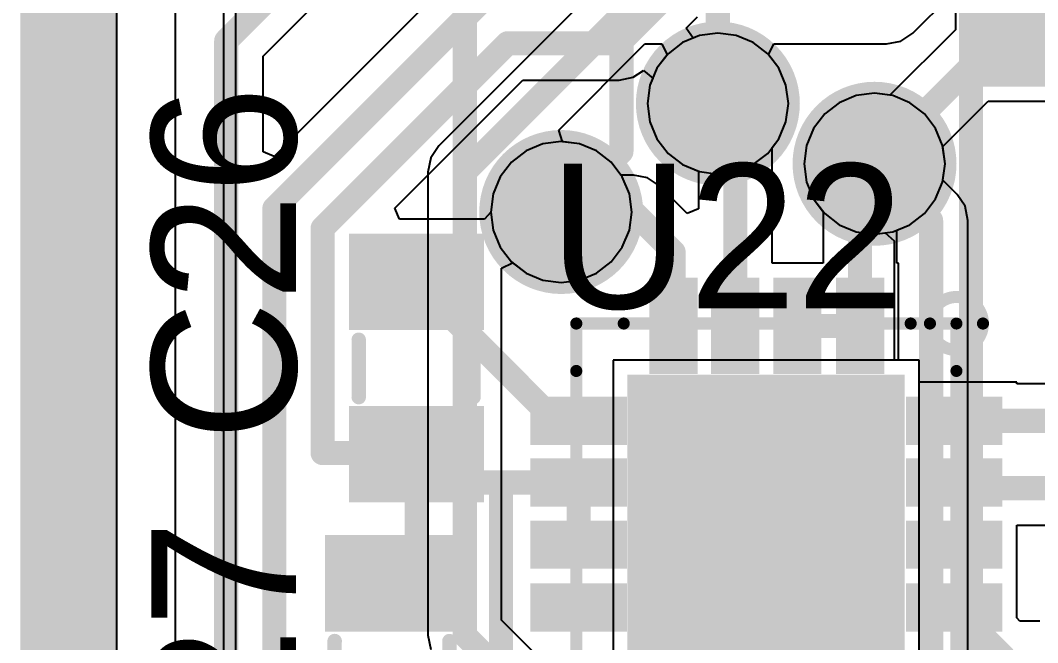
# Model space of a CAD drawing. Header units: millimetres. Extents: x 50.7 to 141.9, y 26.7 to 123.6.
# Drawn here: x 52.59 to 63.31, y 68.36 to 74.92 of the extents above; entities that cross this region are included whole.
import ezdxf

# ---------------------------------------------------------------- set-up
doc = ezdxf.new("R2010")
doc.units = ezdxf.units.MM
for name, color, linetype in [('BottomLayer', 5, 'Continuous'), ('BottomSolder', 6, 'Continuous'), ('InternalPlane1', 76, 'Continuous'), ('InternalPlane3', 216, 'Continuous'), ('Mechanical16', 56, 'Continuous'), ('MidLayer1', 16, 'Continuous'), ('MidLayer2', 76, 'Continuous'), ('MidLayer3', 90, 'Continuous'), ('MidLayer4', 156, 'Continuous'), ('MultiLayer', 9, 'Continuous'), ('TopLayer', 1, 'Continuous'), ('TopOverlay', 2, 'Continuous'), ('TopPaste', 8, 'Continuous'), ('TopSolder', 216, 'Continuous')]:
    doc.layers.add(name, color=color, linetype=linetype)

msp = doc.modelspace()

# ---------------------------------------------------------------- linework, layer by layer
at = {"layer": 'BottomLayer'}
for p, q in [((54.737, 66.421), (54.737, 77.851)), ((61.997, 74.782), (64.726, 77.512)), ((58.74, 75.332), (57.002, 73.594)), ((61.871, 74.698), (61.997, 74.782)), ((58.267, 73.759), (59.176, 74.669)), ((59.176, 74.669), (59.353, 74.669)), ((59.353, 74.669), (59.41, 74.555)), ((60.478, 74.555), (60.535, 74.669)), ((60.535, 74.669), (61.722, 74.669)), ((61.722, 74.669), (61.871, 74.698)), ((59.41, 74.555), (59.301, 74.412)), ((60.587, 74.412), (60.478, 74.555)), ((59.301, 74.412), (59.226, 74.233)), ((60.662, 74.233), (60.587, 74.412)), ((59.226, 74.233), (59.201, 74.041)), ((60.687, 74.041), (60.662, 74.233)), ((61.403, 74.124), (61.224, 74.049)), ((61.595, 74.149), (61.403, 74.124)), ((61.787, 74.124), (61.595, 74.149)), ((61.966, 74.049), (61.787, 74.124)), ((59.201, 74.041), (59.226, 73.849)), ((60.662, 73.849), (60.687, 74.041)), ((61.224, 74.049), (61.07, 73.931)), ((62.12, 73.931), (61.966, 74.049)), ((61.07, 73.931), (60.952, 73.777)), ((62.238, 73.777), (62.12, 73.931)), ((59.226, 73.849), (59.301, 73.67)), ((60.587, 73.67), (60.662, 73.849)), ((60.952, 73.777), (60.877, 73.598)), ((62.313, 73.598), (62.238, 73.777)), ((58.308, 73.639), (58.267, 73.759)), ((59.301, 73.67), (59.419, 73.516)), ((60.469, 73.516), (60.587, 73.67)), ((57.002, 73.594), (56.918, 73.467)), ((58.485, 73.616), (58.308, 73.639)), ((58.664, 73.541), (58.485, 73.616)), ((60.877, 73.598), (60.852, 73.406)), ((62.338, 73.406), (62.313, 73.598)), ((56.918, 73.467), (56.889, 73.319)), ((58.818, 73.423), (58.664, 73.541)), ((59.419, 73.516), (59.573, 73.398)), ((60.315, 73.398), (60.469, 73.516)), ((58.936, 73.269), (58.818, 73.423)), ((59.573, 73.398), (59.752, 73.323)), ((60.136, 73.323), (60.315, 73.398)), ((60.852, 73.406), (60.877, 73.214)), ((62.315, 73.235), (62.338, 73.406)), ((56.889, 73.319), (56.889, 68.439)), ((59.011, 73.09), (58.936, 73.269)), ((59.752, 73.323), (59.944, 73.298)), ((59.944, 73.298), (60.136, 73.323)), ((62.467, 73.084), (62.315, 73.235)), ((60.877, 73.214), (60.952, 73.035)), ((59.036, 72.898), (59.011, 73.09)), ((60.952, 73.035), (61.07, 72.881)), ((62.551, 72.958), (62.467, 73.084)), ((62.58, 72.809), (62.551, 72.958)), ((59.011, 72.706), (59.036, 72.898)), ((61.07, 72.881), (61.224, 72.763)), ((62.58, 64.692), (62.58, 72.809)), ((58.936, 72.527), (59.011, 72.706)), ((61.224, 72.763), (61.403, 72.688)), ((61.403, 72.688), (61.595, 72.663)), ((61.595, 72.663), (61.708, 72.678)), ((61.708, 72.678), (61.803, 72.594)), ((61.803, 72.594), (61.803, 71.336)), ((58.818, 72.373), (58.936, 72.527)), ((58.664, 72.255), (58.818, 72.373)), ((57.665, 72.307), (57.779, 72.364)), ((57.665, 68.599), (57.665, 72.307)), ((57.779, 72.364), (57.922, 72.255)), ((57.922, 72.255), (58.101, 72.18)), ((58.101, 72.18), (58.293, 72.155)), ((58.293, 72.155), (58.485, 72.18)), ((58.485, 72.18), (58.664, 72.255)), ((61.803, 71.336), (58.839, 71.336)), ((58.839, 71.336), (58.839, 68.11)), ((59.921, 66.344), (57.665, 68.599)), ((56.889, 68.439), (56.918, 68.29))]:
    msp.add_line(p, q, dxfattribs=at)
at = {"layer": 'BottomLayer', "const_width": 0.254}
for points in [[(57.277, 73.319), (59.015, 75.057)], [(57.277, 68.439), (57.277, 73.319)], [(61.595, 73.406), (62.192, 72.809)], [(62.192, 64.692), (62.192, 72.809)], [(57.277, 68.439), (60.579, 65.137)]]:
    msp.add_lwpolyline(points, dxfattribs=at)
at = {"layer": 'BottomLayer'}
for points, const_width in [([(59.703, 74.041, 1), (60.185, 74.041, 1)], 0.483), ([(61.354, 73.406, 1), (61.836, 73.406, 1)], 0.483), ([(57.214, 73.319, 1), (57.34, 73.319, 1)], 0.127), ([(57.214, 73.319, 1), (57.34, 73.319, 1)], 0.127), ([(61.531, 73.406, 1), (61.658, 73.406, 1)], 0.127), ([(58.052, 72.898, 1), (58.534, 72.898, 1)], 0.483), ([(62.128, 72.809, 1), (62.255, 72.809, 1)], 0.127), ([(62.128, 72.809, 1), (62.255, 72.809, 1)], 0.127), ([(57.214, 68.439, 1), (57.34, 68.439, 1)], 0.127), ([(57.214, 68.439, 1), (57.34, 68.439, 1)], 0.127)]:
    msp.add_lwpolyline(points, format="xyb", close=True, dxfattribs=dict(at, const_width=const_width))
msp.add_solid([(59.093, 71.082), (59.093, 68.364), (61.811, 71.082), (61.811, 68.364)], dxfattribs=at)
at = {"layer": 'BottomSolder', "const_width": 0.584}
for points in [[(59.652, 74.041, 1), (60.236, 74.041, 1)], [(61.303, 73.406, 1), (61.887, 73.406, 1)], [(58.001, 72.898, 1), (58.585, 72.898, 1)]]:
    msp.add_lwpolyline(points, format="xyb", close=True, dxfattribs=at)
at = {"layer": 'BottomSolder'}
msp.add_solid([(58.991, 71.183), (58.991, 68.263), (61.912, 71.183), (61.912, 68.263)], dxfattribs=at)
at = {"layer": 'InternalPlane1'}
msp.add_line((53.611, 66.249), (53.611, 76.909), dxfattribs=at)
at = {"layer": 'InternalPlane1', "const_width": 1.016}
msp.add_lwpolyline([(53.101, 66.249), (53.101, 76.909)], dxfattribs=at)
at = {"layer": 'InternalPlane1'}
for points, const_width in [([(59.512, 74.041, 1), (60.376, 74.041, 1)], 0.864), ([(61.163, 73.406, 1), (62.027, 73.406, 1)], 0.864), ([(57.861, 72.898, 1), (58.725, 72.898, 1)], 0.864), ([(60.071, 69.723, 1), (60.833, 69.723, 1)], 0.762)]:
    msp.add_lwpolyline(points, format="xyb", close=True, dxfattribs=dict(at, const_width=const_width))
at = {"layer": 'InternalPlane3'}
msp.add_line((53.611, 66.249), (53.611, 76.909), dxfattribs=at)
at = {"layer": 'InternalPlane3', "const_width": 1.016}
msp.add_lwpolyline([(53.101, 66.249), (53.101, 76.909)], dxfattribs=at)
at = {"layer": 'InternalPlane3'}
for points, const_width in [([(59.512, 74.041, 1), (60.376, 74.041, 1)], 0.864), ([(61.163, 73.406, 1), (62.027, 73.406, 1)], 0.864), ([(57.861, 72.898, 1), (58.725, 72.898, 1)], 0.864), ([(60.071, 69.723, 1), (60.833, 69.723, 1)], 0.762)]:
    msp.add_lwpolyline(points, format="xyb", close=True, dxfattribs=dict(at, const_width=const_width))
at = {"layer": 'Mechanical16', "const_width": 0.127}
for points in [[(58.452, 67.716), (58.452, 71.723)], [(58.452, 71.723), (62.459, 71.723)], [(62.459, 67.716), (62.459, 71.723)]]:
    msp.add_lwpolyline(points, dxfattribs=at)
at = {"layer": 'Mechanical16', "const_width": 0.0635}
for points in [[(58.42, 71.723, 1), (58.484, 71.723, 1)], [(58.42, 71.723, 1), (58.484, 71.723, 1)], [(62.427, 71.723, 1), (62.49, 71.723, 1)], [(62.427, 71.723, 1), (62.49, 71.723, 1)]]:
    msp.add_lwpolyline(points, format="xyb", close=True, dxfattribs=at)
at = {"layer": 'MidLayer1', "const_width": 0.254}
for points in [[(58.928, 73.533), (58.928, 79.689)], [(59.944, 74.041), (59.944, 79.391)], [(58.293, 72.898), (58.928, 73.533)]]:
    msp.add_lwpolyline(points, dxfattribs=at)
at = {"layer": 'MidLayer1'}
for points, const_width in [([(59.703, 74.041, 1), (60.185, 74.041, 1)], 0.483), ([(59.88, 74.041, 1), (60.007, 74.041, 1)], 0.127), ([(61.354, 73.406, 1), (61.836, 73.406, 1)], 0.483), ([(58.864, 73.533, 1), (58.991, 73.533, 1)], 0.127), ([(58.864, 73.533, 1), (58.991, 73.533, 1)], 0.127), ([(58.052, 72.898, 1), (58.534, 72.898, 1)], 0.483), ([(58.229, 72.898, 1), (58.356, 72.898, 1)], 0.127)]:
    msp.add_lwpolyline(points, format="xyb", close=True, dxfattribs=dict(at, const_width=const_width))
msp.add_solid([(59.093, 71.082), (59.093, 68.364), (61.811, 71.082), (61.811, 68.364)], dxfattribs=at)
at = {"layer": 'MidLayer2', "const_width": 0.254}
for points in [[(62.611, 57.317), (62.611, 79.581)], [(57.277, 68.439), (57.277, 75.057)], [(57.277, 68.439), (60.96, 64.756)]]:
    msp.add_lwpolyline(points, dxfattribs=at)
at = {"layer": 'MidLayer2'}
for points, const_width in [([(59.703, 74.041, 1), (60.185, 74.041, 1)], 0.483), ([(61.354, 73.406, 1), (61.836, 73.406, 1)], 0.483), ([(58.052, 72.898, 1), (58.534, 72.898, 1)], 0.483), ([(57.214, 68.439, 1), (57.34, 68.439, 1)], 0.127), ([(57.214, 68.439, 1), (57.34, 68.439, 1)], 0.127)]:
    msp.add_lwpolyline(points, format="xyb", close=True, dxfattribs=dict(at, const_width=const_width))
msp.add_solid([(59.093, 71.082), (59.093, 68.364), (61.811, 71.082), (61.811, 68.364)], dxfattribs=at)
at = {"layer": 'MidLayer3'}
for p, q in [((54.864, 66.675), (54.864, 78.613)), ((59.752, 74.759), (59.573, 74.684)), ((59.944, 74.784), (59.752, 74.759)), ((60.136, 74.759), (59.944, 74.784)), ((60.315, 74.684), (60.136, 74.759)), ((59.573, 74.684), (59.419, 74.566)), ((60.469, 74.566), (60.315, 74.684)), ((59.419, 74.566), (59.301, 74.412)), ((60.587, 74.412), (60.469, 74.566)), ((59.301, 74.412), (59.226, 74.233)), ((60.662, 74.233), (60.587, 74.412)), ((59.226, 74.233), (59.201, 74.041)), ((60.687, 74.041), (60.662, 74.233)), ((61.403, 74.124), (61.224, 74.049)), ((61.595, 74.149), (61.403, 74.124)), ((61.787, 74.124), (61.595, 74.149)), ((61.966, 74.049), (61.787, 74.124)), ((59.201, 74.041), (59.226, 73.849)), ((60.662, 73.849), (60.687, 74.041)), ((61.224, 74.049), (61.07, 73.931)), ((62.12, 73.931), (61.966, 74.049)), ((61.07, 73.931), (60.952, 73.777)), ((62.238, 73.777), (62.12, 73.931)), ((59.226, 73.849), (59.301, 73.67)), ((60.587, 73.67), (60.662, 73.849)), ((60.952, 73.777), (60.877, 73.598)), ((62.313, 73.598), (62.238, 73.777)), ((59.301, 73.67), (59.419, 73.516)), ((60.469, 73.516), (60.587, 73.67)), ((58.101, 73.616), (57.922, 73.541)), ((58.293, 73.641), (58.101, 73.616)), ((58.485, 73.616), (58.293, 73.641)), ((58.664, 73.541), (58.485, 73.616)), ((60.877, 73.598), (60.852, 73.406)), ((62.338, 73.406), (62.313, 73.598)), ((57.922, 73.541), (57.768, 73.423)), ((58.818, 73.423), (58.664, 73.541)), ((59.419, 73.516), (59.573, 73.398)), ((60.315, 73.398), (60.469, 73.516)), ((57.768, 73.423), (57.65, 73.269)), ((58.936, 73.269), (58.818, 73.423)), ((59.573, 73.398), (59.752, 73.323)), ((60.136, 73.323), (60.315, 73.398)), ((60.852, 73.406), (60.877, 73.214)), ((62.313, 73.214), (62.338, 73.406)), ((57.65, 73.269), (57.575, 73.09)), ((59.011, 73.09), (58.936, 73.269)), ((59.752, 73.323), (59.944, 73.298)), ((59.944, 73.298), (60.136, 73.323)), ((60.877, 73.214), (60.952, 73.035)), ((62.238, 73.035), (62.313, 73.214)), ((57.575, 73.09), (57.55, 72.898)), ((59.036, 72.898), (59.011, 73.09)), ((60.952, 73.035), (61.07, 72.881)), ((62.12, 72.881), (62.238, 73.035)), ((57.55, 72.898), (57.575, 72.706)), ((59.011, 72.706), (59.036, 72.898)), ((61.07, 72.881), (61.224, 72.763)), ((61.966, 72.763), (62.12, 72.881)), ((57.575, 72.706), (57.65, 72.527)), ((58.936, 72.527), (59.011, 72.706)), ((61.224, 72.763), (61.403, 72.688)), ((61.787, 72.688), (61.966, 72.763)), ((61.403, 72.688), (61.595, 72.663)), ((61.595, 72.663), (61.787, 72.688)), ((57.65, 72.527), (57.768, 72.373)), ((58.818, 72.373), (58.936, 72.527)), ((57.768, 72.373), (57.922, 72.255)), ((58.664, 72.255), (58.818, 72.373)), ((57.922, 72.255), (58.101, 72.18)), ((58.101, 72.18), (58.293, 72.155)), ((58.293, 72.155), (58.485, 72.18)), ((58.485, 72.18), (58.664, 72.255)), ((62.065, 71.336), (58.839, 71.336)), ((58.839, 71.336), (58.839, 68.11)), ((62.065, 68.11), (62.065, 71.336))]:
    msp.add_line(p, q, dxfattribs=at)
at = {"layer": 'MidLayer3', "const_width": 0.483}
for points in [[(59.703, 74.041, 1), (60.185, 74.041, 1)], [(61.354, 73.406, 1), (61.836, 73.406, 1)], [(58.052, 72.898, 1), (58.534, 72.898, 1)]]:
    msp.add_lwpolyline(points, format="xyb", close=True, dxfattribs=at)
at = {"layer": 'MidLayer3'}
msp.add_solid([(59.093, 71.082), (59.093, 68.364), (61.811, 71.082), (61.811, 68.364)], dxfattribs=at)
at = {"layer": 'MidLayer4'}
for p, q in [((54.229, 64.897), (54.229, 78.105)), ((59.752, 74.759), (59.573, 74.684)), ((59.944, 74.784), (59.752, 74.759)), ((60.136, 74.759), (59.944, 74.784)), ((60.315, 74.684), (60.136, 74.759)), ((59.573, 74.684), (59.419, 74.566)), ((60.469, 74.566), (60.315, 74.684)), ((59.419, 74.566), (59.301, 74.412)), ((60.587, 74.412), (60.469, 74.566)), ((59.301, 74.412), (59.226, 74.233)), ((60.662, 74.233), (60.587, 74.412)), ((59.226, 74.233), (59.201, 74.041)), ((60.687, 74.041), (60.662, 74.233)), ((61.403, 74.124), (61.224, 74.049)), ((61.595, 74.149), (61.403, 74.124)), ((61.787, 74.124), (61.595, 74.149)), ((61.966, 74.049), (61.787, 74.124)), ((59.201, 74.041), (59.226, 73.849)), ((60.662, 73.849), (60.687, 74.041)), ((61.224, 74.049), (61.07, 73.931)), ((62.12, 73.931), (61.966, 74.049)), ((61.07, 73.931), (60.952, 73.777)), ((62.238, 73.777), (62.12, 73.931)), ((59.226, 73.849), (59.301, 73.67)), ((60.587, 73.67), (60.662, 73.849)), ((60.952, 73.777), (60.877, 73.598)), ((62.313, 73.598), (62.238, 73.777)), ((59.301, 73.67), (59.419, 73.516)), ((60.469, 73.516), (60.587, 73.67)), ((58.101, 73.616), (57.922, 73.541)), ((58.293, 73.641), (58.101, 73.616)), ((58.485, 73.616), (58.293, 73.641)), ((58.664, 73.541), (58.485, 73.616)), ((60.877, 73.598), (60.852, 73.406)), ((62.338, 73.406), (62.313, 73.598)), ((57.922, 73.541), (57.768, 73.423)), ((58.818, 73.423), (58.664, 73.541)), ((59.419, 73.516), (59.573, 73.398)), ((60.315, 73.398), (60.469, 73.516)), ((57.768, 73.423), (57.65, 73.269)), ((58.936, 73.269), (58.818, 73.423)), ((59.573, 73.398), (59.752, 73.323)), ((60.136, 73.323), (60.315, 73.398)), ((60.852, 73.406), (60.877, 73.214)), ((62.313, 73.214), (62.338, 73.406)), ((57.65, 73.269), (57.575, 73.09)), ((59.011, 73.09), (58.936, 73.269)), ((59.752, 73.323), (59.944, 73.298)), ((59.944, 73.298), (60.136, 73.323)), ((60.877, 73.214), (60.952, 73.035)), ((62.238, 73.035), (62.313, 73.214)), ((57.575, 73.09), (57.55, 72.898)), ((59.036, 72.898), (59.011, 73.09)), ((60.952, 73.035), (61.07, 72.881)), ((62.12, 72.881), (62.238, 73.035)), ((57.55, 72.898), (57.575, 72.706)), ((59.011, 72.706), (59.036, 72.898)), ((61.07, 72.881), (61.224, 72.763)), ((61.966, 72.763), (62.12, 72.881)), ((57.575, 72.706), (57.65, 72.527)), ((58.936, 72.527), (59.011, 72.706)), ((61.224, 72.763), (61.403, 72.688)), ((61.787, 72.688), (61.966, 72.763)), ((61.403, 72.688), (61.595, 72.663)), ((61.595, 72.663), (61.787, 72.688)), ((57.65, 72.527), (57.768, 72.373)), ((58.818, 72.373), (58.936, 72.527)), ((57.768, 72.373), (57.922, 72.255)), ((58.664, 72.255), (58.818, 72.373)), ((57.922, 72.255), (58.101, 72.18)), ((58.101, 72.18), (58.293, 72.155)), ((58.293, 72.155), (58.485, 72.18)), ((58.485, 72.18), (58.664, 72.255)), ((62.065, 71.336), (58.839, 71.336)), ((58.839, 71.336), (58.839, 68.11)), ((62.065, 68.11), (62.065, 71.336))]:
    msp.add_line(p, q, dxfattribs=at)
at = {"layer": 'MidLayer4', "const_width": 0.483}
for points in [[(59.703, 74.041, 1), (60.185, 74.041, 1)], [(61.354, 73.406, 1), (61.836, 73.406, 1)], [(58.052, 72.898, 1), (58.534, 72.898, 1)]]:
    msp.add_lwpolyline(points, format="xyb", close=True, dxfattribs=at)
at = {"layer": 'MidLayer4'}
msp.add_solid([(59.093, 71.082), (59.093, 68.364), (61.811, 71.082), (61.811, 68.364)], dxfattribs=at)
at = {"layer": 'MultiLayer', "const_width": 0.483}
for points in [[(59.703, 74.041, 1), (60.185, 74.041, 1)], [(61.354, 73.406, 1), (61.836, 73.406, 1)], [(58.052, 72.898, 1), (58.534, 72.898, 1)]]:
    msp.add_lwpolyline(points, format="xyb", close=True, dxfattribs=at)
at = {"layer": 'MultiLayer'}
msp.add_solid([(59.093, 71.082), (59.093, 68.364), (61.811, 71.082), (61.811, 68.364)], dxfattribs=at)
at = {"layer": 'TopLayer'}
for p, q in [((55.151, 74.54), (57.123, 76.513)), ((62.448, 75.794), (62.448, 74.819)), ((57.241, 75.456), (55.268, 73.483)), ((59.611, 74.835), (59.731, 74.955)), ((59.682, 74.73), (59.611, 74.835)), ((59.752, 74.759), (59.682, 74.73)), ((59.944, 74.784), (59.752, 74.759)), ((60.136, 74.759), (59.944, 74.784)), ((60.315, 74.684), (60.136, 74.759)), ((62.448, 74.819), (61.756, 74.128)), ((60.469, 74.566), (60.315, 74.684)), ((55.151, 73.532), (55.151, 74.54)), ((60.587, 74.412), (60.469, 74.566)), ((60.662, 74.233), (60.587, 74.412)), ((58.903, 74.288), (59.051, 74.317)), ((59.051, 74.317), (59.159, 74.389)), ((59.159, 74.389), (59.258, 74.309)), ((59.258, 74.309), (59.226, 74.233)), ((56.541, 72.939), (57.89, 74.288)), ((57.89, 74.288), (58.903, 74.288)), ((59.226, 74.233), (59.201, 74.041)), ((60.687, 74.041), (60.662, 74.233)), ((61.403, 74.124), (61.224, 74.049)), ((61.595, 74.149), (61.403, 74.124)), ((61.756, 74.128), (61.595, 74.149)), ((59.201, 74.041), (59.226, 73.849)), ((60.662, 73.849), (60.687, 74.041)), ((61.224, 74.049), (61.07, 73.931)), ((62.314, 73.587), (62.794, 74.066)), ((62.794, 74.066), (63.768, 74.066)), ((61.07, 73.931), (60.952, 73.777)), ((59.226, 73.849), (59.301, 73.67)), ((60.587, 73.67), (60.662, 73.849)), ((60.952, 73.777), (60.877, 73.598)), ((59.301, 73.67), (59.419, 73.516)), ((60.515, 73.576), (60.587, 73.67)), ((58.101, 73.616), (57.922, 73.541)), ((58.293, 73.641), (58.101, 73.616)), ((58.485, 73.616), (58.293, 73.641)), ((58.664, 73.541), (58.485, 73.616)), ((60.515, 72.358), (60.515, 73.576)), ((60.877, 73.598), (60.852, 73.406)), ((62.338, 73.406), (62.314, 73.587)), ((55.268, 73.483), (55.151, 73.532)), ((57.922, 73.541), (57.768, 73.423)), ((58.818, 73.423), (58.664, 73.541)), ((59.419, 73.516), (59.573, 73.398)), ((57.768, 73.423), (57.65, 73.269)), ((58.923, 73.286), (58.818, 73.423)), ((59.573, 73.398), (59.739, 73.329)), ((60.852, 73.406), (60.877, 73.214)), ((62.313, 73.214), (62.338, 73.406)), ((57.65, 73.269), (57.575, 73.09)), ((59.055, 73.286), (58.923, 73.286)), ((59.204, 73.257), (59.055, 73.286)), ((59.33, 73.173), (59.204, 73.257)), ((59.739, 73.329), (59.739, 72.93)), ((59.621, 72.881), (59.33, 73.173)), ((60.877, 73.214), (60.952, 73.035)), ((62.238, 73.035), (62.313, 73.214)), ((57.575, 73.09), (57.55, 72.898)), ((60.952, 73.035), (61.054, 72.901)), ((62.12, 72.881), (62.238, 73.035)), ((56.59, 72.822), (56.541, 72.939)), ((59.739, 72.93), (59.621, 72.881)), ((57.483, 72.822), (56.59, 72.822)), ((57.55, 72.898), (57.483, 72.822)), ((61.054, 72.901), (61.054, 72.358)), ((61.966, 72.763), (62.12, 72.881)), ((61.831, 72.706), (61.966, 72.763)), ((61.831, 72.358), (61.831, 72.706)), ((61.054, 72.358), (60.515, 72.358)), ((61.849, 72.358), (61.831, 72.358)), ((61.849, 71.336), (61.849, 72.358)), ((62.065, 71.336), (61.849, 71.336)), ((62.065, 71.104), (62.065, 71.336)), ((63.094, 71.104), (62.065, 71.104)), ((63.094, 71.086), (63.094, 71.104)), ((64.811, 71.086), (63.094, 71.086)), ((63.094, 68.986), (63.094, 69.6)), ((63.094, 69.6), (66.7, 69.6)), ((63.094, 68.621), (63.094, 68.986)), ((63.128, 68.587), (63.094, 68.621)), ((63.337, 68.587), (63.128, 68.587))]:
    msp.add_line(p, q, dxfattribs=at)
at = {"layer": 'TopLayer', "const_width": 0.254}
for points in [[(63.108, 74.93), (63.108, 78.105)], [(54.762, 74.701), (58.039, 77.978)], [(55.27, 72.936), (58.153, 75.819)], [(58.903, 74.676), (59.88, 75.654)], [(61.443, 73.265), (63.108, 74.93)], [(54.762, 65.888), (54.762, 74.701)], [(55.778, 72.726), (57.729, 74.676)], [(57.729, 74.676), (58.903, 74.676)], [(59.944, 74.041), (60.127, 73.858)], [(60.127, 71.698), (60.127, 73.858)], [(61.443, 71.698), (61.443, 73.265)], [(55.27, 66.142), (55.27, 72.936)], [(58.293, 72.898), (59.055, 72.898)], [(59.055, 72.898), (59.477, 72.476)], [(55.778, 70.358), (55.778, 72.726)], [(59.477, 71.698), (59.477, 72.476)], [(56.769, 72.161), (58.232, 70.698)], [(60.782, 71.698), (61.443, 71.698)], [(58.232, 70.698), (58.477, 70.698)], [(62.433, 70.698), (64.972, 70.698)], [(55.778, 70.358), (56.758, 70.358)], [(56.758, 70.358), (56.769, 70.347)], [(56.769, 70.347), (57.068, 70.048)], [(56.769, 69.24), (56.769, 70.347)], [(57.068, 70.048), (57.658, 70.048)], [(57.658, 70.048), (58.477, 70.048)], [(57.658, 67.818), (57.658, 70.048)], [(58.477, 69.393), (58.477, 70.048)], [(62.433, 70.048), (62.493, 69.988)], [(62.493, 69.988), (67.564, 69.988)], [(56.515, 68.986), (56.769, 69.24)], [(62.433, 68.732), (62.967, 68.199)]]:
    msp.add_lwpolyline(points, dxfattribs=at)
at = {"layer": 'TopLayer'}
for points, const_width in [([(63.044, 74.93, 1), (63.171, 74.93, 1)], 0.127), ([(63.044, 74.93, 1), (63.171, 74.93, 1)], 0.127), ([(54.699, 74.701, 1), (54.826, 74.701, 1)], 0.127), ([(54.699, 74.701, 1), (54.826, 74.701, 1)], 0.127), ([(57.665, 74.676, 1), (57.792, 74.676, 1)], 0.127), ([(57.665, 74.676, 1), (57.792, 74.676, 1)], 0.127), ([(58.839, 74.676, 1), (58.966, 74.676, 1)], 0.127), ([(58.839, 74.676, 1), (58.966, 74.676, 1)], 0.127), ([(59.703, 74.041, 1), (60.185, 74.041, 1)], 0.483), ([(59.88, 74.041, 1), (60.007, 74.041, 1)], 0.127), ([(60.063, 73.858, 1), (60.19, 73.858, 1)], 0.127), ([(60.063, 73.858, 1), (60.19, 73.858, 1)], 0.127), ([(61.354, 73.406, 1), (61.836, 73.406, 1)], 0.483), ([(58.052, 72.898, 1), (58.534, 72.898, 1)], 0.483), ([(61.379, 73.265, 1), (61.506, 73.265, 1)], 0.127), ([(61.379, 73.265, 1), (61.506, 73.265, 1)], 0.127), ([(55.207, 72.936, 1), (55.334, 72.936, 1)], 0.127), ([(55.207, 72.936, 1), (55.334, 72.936, 1)], 0.127), ([(58.229, 72.898, 1), (58.356, 72.898, 1)], 0.127), ([(58.991, 72.898, 1), (59.118, 72.898, 1)], 0.127), ([(58.991, 72.898, 1), (59.118, 72.898, 1)], 0.127), ([(55.715, 72.726, 1), (55.842, 72.726, 1)], 0.127), ([(55.715, 72.726, 1), (55.842, 72.726, 1)], 0.127), ([(59.414, 72.476, 1), (59.541, 72.476, 1)], 0.127), ([(59.414, 72.476, 1), (59.541, 72.476, 1)], 0.127), ([(56.705, 72.161, 1), (56.833, 72.161, 1)], 0.127), ([(59.414, 71.698, 1), (59.541, 71.698, 1)], 0.127), ([(60.063, 71.698, 1), (60.19, 71.698, 1)], 0.127), ([(60.719, 71.698, 1), (60.846, 71.698, 1)], 0.127), ([(61.379, 71.698, 1), (61.506, 71.698, 1)], 0.127), ([(61.379, 71.698, 1), (61.506, 71.698, 1)], 0.127), ([(58.169, 70.698, 1), (58.296, 70.698, 1)], 0.127), ([(58.169, 70.698, 1), (58.296, 70.698, 1)], 0.127), ([(58.414, 70.698, 1), (58.541, 70.698, 1)], 0.127), ([(62.37, 70.698, 1), (62.497, 70.698, 1)], 0.127), ([(55.715, 70.358, 1), (55.842, 70.358, 1)], 0.127), ([(55.715, 70.358, 1), (55.842, 70.358, 1)], 0.127), ([(56.694, 70.358, 1), (56.821, 70.358, 1)], 0.127), ([(56.694, 70.358, 1), (56.821, 70.358, 1)], 0.127), ([(56.705, 70.347, 1), (56.833, 70.347, 1)], 0.127), ([(56.705, 70.347, 1), (56.833, 70.347, 1)], 0.127), ([(56.705, 70.347, 1), (56.833, 70.347, 1)], 0.127), ([(57.004, 70.048, 1), (57.131, 70.048, 1)], 0.127), ([(57.004, 70.048, 1), (57.131, 70.048, 1)], 0.127), ([(57.594, 70.048, 1), (57.721, 70.048, 1)], 0.127), ([(57.594, 70.048, 1), (57.721, 70.048, 1)], 0.127), ([(57.594, 70.048, 1), (57.721, 70.048, 1)], 0.127), ([(58.414, 70.048, 1), (58.541, 70.048, 1)], 0.127), ([(58.414, 70.048, 1), (58.541, 70.048, 1)], 0.127), ([(62.37, 70.048, 1), (62.497, 70.048, 1)], 0.127), ([(62.43, 69.988, 1), (62.557, 69.988, 1)], 0.127), ([(62.43, 69.988, 1), (62.557, 69.988, 1)], 0.127), ([(58.414, 69.393, 1), (58.541, 69.393, 1)], 0.127), ([(56.705, 69.24, 1), (56.833, 69.24, 1)], 0.127), ([(56.705, 69.24, 1), (56.833, 69.24, 1)], 0.127), ([(56.452, 68.986, 1), (56.578, 68.986, 1)], 0.127), ([(62.37, 68.732, 1), (62.497, 68.732, 1)], 0.127)]:
    msp.add_lwpolyline(points, format="xyb", close=True, dxfattribs=dict(at, const_width=const_width))
for points in [[(62.702, 74.32), (63.514, 74.32), (62.702, 75.54), (63.514, 75.54)], [(57.379, 71.755), (57.379, 72.568), (56.159, 71.755), (56.159, 72.568)], [(59.629, 71.292), (59.629, 72.104), (59.325, 71.292), (59.325, 72.104)], [(60.279, 71.292), (60.279, 72.104), (59.975, 71.292), (59.975, 72.104)], [(60.935, 71.292), (60.935, 72.104), (60.63, 71.292), (60.63, 72.104)], [(61.29, 72.104), (61.29, 71.292), (61.595, 72.104), (61.595, 71.292)], [(59.093, 71.082), (59.093, 68.364), (61.811, 71.082), (61.811, 68.364)], [(58.883, 70.85), (58.071, 70.85), (58.883, 70.546), (58.071, 70.546)], [(62.027, 70.546), (62.84, 70.546), (62.027, 70.85), (62.84, 70.85)], [(57.379, 69.941), (57.379, 70.753), (56.159, 69.941), (56.159, 70.753)], [(58.883, 70.2), (58.071, 70.2), (58.883, 69.896), (58.071, 69.896)], [(62.027, 69.896), (62.84, 69.896), (62.027, 70.2), (62.84, 70.2)], [(58.883, 69.545), (58.071, 69.545), (58.883, 69.24), (58.071, 69.24)], [(62.027, 69.24), (62.84, 69.24), (62.027, 69.545), (62.84, 69.545)], [(57.125, 68.58), (57.125, 69.393), (55.905, 68.58), (55.905, 69.393)], [(58.883, 68.885), (58.071, 68.885), (58.883, 68.58), (58.071, 68.58)], [(62.027, 68.58), (62.84, 68.58), (62.027, 68.885), (62.84, 68.885)]]:
    msp.add_solid(points, dxfattribs=at)
at = {"layer": 'TopOverlay'}
for points, const_width in [([(62.738, 71.723, 1), (62.179, 71.723, 1)], 0.127), ([(58.42, 71.723, 1), (58.484, 71.723, 1)], 0.0635), ([(58.42, 71.723, 1), (58.484, 71.723, 1)], 0.0635), ([(58.92, 71.723, 1), (58.984, 71.723, 1)], 0.0635), ([(61.944, 71.723, 1), (62.008, 71.723, 1)], 0.0635), ([(62.147, 71.723, 1), (62.211, 71.723, 1)], 0.0635), ([(62.427, 71.723, 1), (62.49, 71.723, 1)], 0.0635), ([(62.427, 71.723, 1), (62.49, 71.723, 1)], 0.0635), ([(62.706, 71.723, 1), (62.77, 71.723, 1)], 0.0635), ([(56.121, 71.552, 1), (56.197, 71.552, 1)], 0.0762), ([(57.331, 71.552, 1), (57.407, 71.552, 1)], 0.0762), ([(58.42, 71.223, 1), (58.484, 71.223, 1)], 0.0635), ([(62.427, 71.223, 1), (62.49, 71.223, 1)], 0.0635), ([(56.121, 70.947, 1), (56.197, 70.947, 1)], 0.0762), ([(57.331, 70.947, 1), (57.407, 70.947, 1)], 0.0762), ([(55.867, 68.377, 1), (55.944, 68.377, 1)], 0.0762), ([(57.077, 68.377, 1), (57.153, 68.377, 1)], 0.0762)]:
    msp.add_lwpolyline(points, format="xyb", close=True, dxfattribs=dict(at, const_width=const_width))
for points, const_width in [([(58.452, 71.723), (58.952, 71.723)], 0.127), ([(58.452, 71.223), (58.452, 71.723)], 0.127), ([(61.976, 71.723), (62.459, 71.723)], 0.127), ([(62.459, 71.223), (62.459, 71.723)], 0.127), ([(56.159, 70.947), (56.159, 71.552)], 0.152), ([(57.369, 70.947), (57.369, 71.552)], 0.152), ([(55.905, 67.772), (55.905, 68.377)], 0.152), ([(57.115, 67.772), (57.115, 68.377)], 0.152)]:
    msp.add_lwpolyline(points, dxfattribs=dict(at, const_width=const_width))
at = {"layer": 'TopPaste'}
for points in [[(62.702, 74.32), (63.514, 74.32), (62.702, 75.54), (63.514, 75.54)], [(57.379, 71.755), (57.379, 72.568), (56.159, 71.755), (56.159, 72.568)], [(59.629, 71.292), (59.629, 72.104), (59.325, 71.292), (59.325, 72.104)], [(60.279, 71.292), (60.279, 72.104), (59.975, 71.292), (59.975, 72.104)], [(60.935, 71.292), (60.935, 72.104), (60.63, 71.292), (60.63, 72.104)], [(61.29, 72.104), (61.29, 71.292), (61.595, 72.104), (61.595, 71.292)], [(59.202, 70.973), (59.202, 69.873), (60.302, 70.973), (60.302, 69.873)], [(60.604, 70.973), (60.604, 69.873), (61.722, 70.973), (61.722, 69.873)], [(58.883, 70.85), (58.071, 70.85), (58.883, 70.546), (58.071, 70.546)], [(62.027, 70.546), (62.84, 70.546), (62.027, 70.85), (62.84, 70.85)], [(57.379, 69.941), (57.379, 70.753), (56.159, 69.941), (56.159, 70.753)], [(58.883, 70.2), (58.071, 70.2), (58.883, 69.896), (58.071, 69.896)], [(62.027, 69.896), (62.84, 69.896), (62.027, 70.2), (62.84, 70.2)], [(58.883, 69.545), (58.071, 69.545), (58.883, 69.24), (58.071, 69.24)], [(59.202, 69.571), (59.202, 68.453), (60.302, 69.571), (60.302, 68.453)], [(60.604, 69.571), (60.604, 68.453), (61.722, 69.571), (61.722, 68.453)], [(62.027, 69.24), (62.84, 69.24), (62.027, 69.545), (62.84, 69.545)], [(57.125, 68.58), (57.125, 69.393), (55.905, 68.58), (55.905, 69.393)], [(58.883, 68.885), (58.071, 68.885), (58.883, 68.58), (58.071, 68.58)], [(62.027, 68.58), (62.84, 68.58), (62.027, 68.885), (62.84, 68.885)]]:
    msp.add_solid(points, dxfattribs=at)
at = {"layer": 'TopSolder', "const_width": 0.584}
for points in [[(59.652, 74.041, 1), (60.236, 74.041, 1)], [(61.303, 73.406, 1), (61.887, 73.406, 1)], [(58.001, 72.898, 1), (58.585, 72.898, 1)]]:
    msp.add_lwpolyline(points, format="xyb", close=True, dxfattribs=at)
at = {"layer": 'TopSolder'}
for points in [[(62.6, 74.219), (63.616, 74.219), (62.6, 75.641), (63.616, 75.641)], [(57.48, 71.653), (57.48, 72.669), (56.058, 71.653), (56.058, 72.669)], [(59.731, 71.19), (59.731, 72.206), (59.223, 71.19), (59.223, 72.206)], [(60.381, 71.19), (60.381, 72.206), (59.873, 71.19), (59.873, 72.206)], [(61.036, 71.19), (61.036, 72.206), (60.528, 71.19), (60.528, 72.206)], [(61.189, 72.206), (61.189, 71.19), (61.697, 72.206), (61.697, 71.19)], [(58.991, 71.183), (58.991, 68.263), (61.912, 71.183), (61.912, 68.263)], [(59.152, 71.023), (59.152, 69.823), (60.352, 71.023), (60.352, 69.823)], [(60.554, 71.023), (60.554, 69.823), (61.773, 71.023), (61.773, 69.823)], [(58.985, 70.952), (57.969, 70.952), (58.985, 70.444), (57.969, 70.444)], [(61.925, 70.444), (62.941, 70.444), (61.925, 70.952), (62.941, 70.952)], [(57.48, 69.839), (57.48, 70.855), (56.058, 69.839), (56.058, 70.855)], [(58.985, 70.302), (57.969, 70.302), (58.985, 69.794), (57.969, 69.794)], [(61.925, 69.794), (62.941, 69.794), (61.925, 70.302), (62.941, 70.302)], [(58.985, 69.647), (57.969, 69.647), (58.985, 69.139), (57.969, 69.139)], [(59.152, 69.621), (59.152, 68.402), (60.352, 69.621), (60.352, 68.402)], [(60.554, 69.621), (60.554, 68.402), (61.773, 69.621), (61.773, 68.402)], [(61.925, 69.139), (62.941, 69.139), (61.925, 69.647), (62.941, 69.647)], [(57.226, 68.478), (57.226, 69.494), (55.804, 68.478), (55.804, 69.494)], [(58.985, 68.986), (57.969, 68.986), (58.985, 68.478), (57.969, 68.478)], [(61.925, 68.478), (62.941, 68.478), (61.925, 68.986), (62.941, 68.986)]]:
    msp.add_solid(points, dxfattribs=at)

# ---------------------------------------------------------------- texts
at = {"layer": 'TopOverlay'}
for s, p in [('C26', (55.499, 70.485)), ('C27', (55.499, 65.913))]:
    msp.add_text(s, height=1.524, rotation=90, dxfattribs=at).set_placement(p)
msp.add_text('U22', height=1.524, dxfattribs=at).set_placement((58.166, 71.882))

doc.saveas('drawing.dxf')
